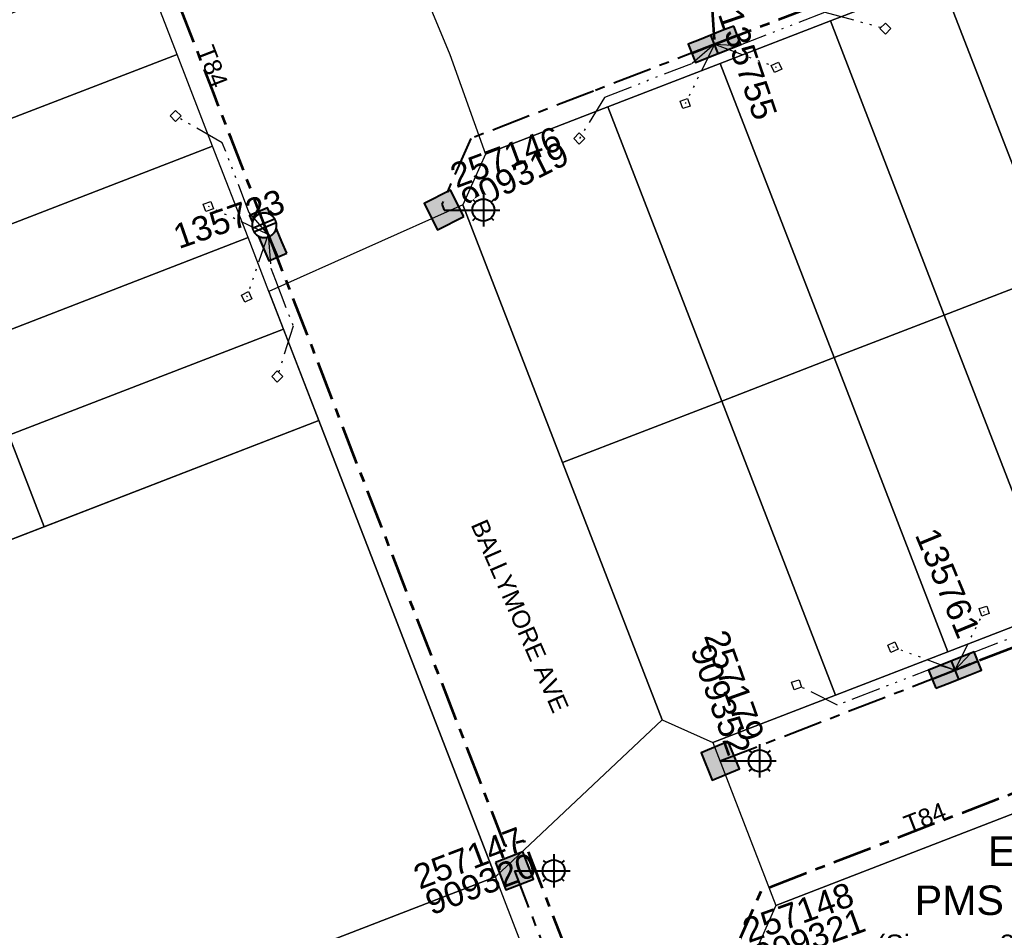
# Model space of a CAD drawing. Header units: metres. Extents: x 0 to 311505, y 0 to 6270811.
# Drawn here: x 310510.9 to 310611.2, y 6270176.5 to 6270269.2 of the extents above; entities that cross this region are included whole.
import ezdxf
from ezdxf import colors
from ezdxf.entities.mleader import LeaderData, LeaderLine
from ezdxf.enums import TextEntityAlignment as Align
from ezdxf.math import Vec2, Vec3

# ---------------------------------------------------------------- set-up
doc = ezdxf.new("R2010")
doc.units = ezdxf.units.M
doc.linetypes.add('Cable Exist UG', pattern=[7, 4, -1, 1, -1])
doc.linetypes.add('PHANTOMX2', pattern=[6.6, 3, -0.75, 0.2, -0.75, 0.2, -0.75, 0.2, -0.75])
doc.layers.get('0').update_dxf_attribs({"color": 6})
for name, color, linetype, lineweight in [('_User_HV_Exist', 1, 'Continuous', 35), ('_User_LV_Exist', 5, 'Continuous', 35), ('Cadastre Land Parcels_SP_EXT', 118, 'Continuous', 15), ('Cadastre Roads_SP_EXT', 218, 'Continuous', 15), ('Mains_LV_EXT', 163, 'Continuous', 25), ('Mains_LV_SL_EXT', 135, 'Continuous', 25), ('Services_SP_EXT', 42, 'PHANTOMX2', 20)]:
    doc.layers.add(name, color=color, linetype=linetype, lineweight=lineweight)
for name, color, linetype in [('Equip_LV_EXT', 7, 'Continuous'), ('Equip_SP_SL_EXT', 7, 'Continuous'), ('Notes', 7, 'Continuous'), ('SupportsUG_SP_LV_EXT', 7, 'Continuous'), ('SupportsUG_SP_LV_SL_EXT', 7, 'Continuous')]:
    doc.layers.add(name, color=color, linetype=linetype)
doc.styles.add('COLUMN_LABEL', font='arial.ttf', dxfattribs={"height": 2})
doc.styles.add('iecARIAL', font='arial.ttf', dxfattribs={"height": 2})
doc.styles.add('POLE_LABEL', font='arial.ttf', dxfattribs={"height": 2})
doc.styles.add('SL_LABEL', font='arial.ttf', dxfattribs={"height": 2})
doc.styles.get("Standard").update_dxf_attribs({"font": 'arial.ttf'})

# ---------------------------------------------------------------- blocks, each defined once
blk = doc.blocks.new('COLUMN_EXT')
blk.add_hatch(color=256).paths.add_polyline_path([(1.5, -1.5), (1.5, 1.5), (-1.5, 1.5), (-1.5, -1.5)])
blk.add_lwpolyline([(1.5, 1.5), (-1.5, 1.5), (-1.5, -1.5), (1.5, -1.5)], close=True)
at = {"flags": 9}
for tag, p in [('NOTES', (-1.81, 2)), ('STREETNAME', (-1.81, 1.6)), ('LOCATION', (-1.81, 1.4)), ('SUBURB', (-1.81, 1.8)), ('LEGEND', (-1.81, 1.2)), ('USAGE', (-1.81, 1)), ('COLUMN_TYPE', (-1.81, 0.4)), ('OWNED_BY', (-1.81, 0.6)), ('STATE', (-1.81, 0.8))]:
    blk.add_attdef(tag, text='', height=0.2, rotation=180, dxfattribs=at).set_placement(p, align=Align.MIDDLE_LEFT)
at = {"flags": 1}
blk.add_attdef('Z', (-1.81, 2.35), '', height=0.2, rotation=180, dxfattribs=at)
at = {"flags": 9}
for tag, style, p in [('STRUCTURE_PLANT_NUMBER', 'POLE_LABEL', (-1.81, -0.03)), ('STREET_CODE', 'COLUMN_LABEL', (-1.81, 0.2))]:
    blk.add_attdef(tag, text='', height=0.2, rotation=180, dxfattribs=dict(at, style=style)).set_placement(p, align=Align.MIDDLE_LEFT)
at = {"style": 'COLUMN_LABEL', "width": 0.9, "flags": 8}
blk.add_attdef('ASSET_NUM', text='', height=2, rotation=270, dxfattribs=at).set_placement((2, -4), align=Align.MIDDLE_LEFT)
blk = doc.blocks.new('PILLAR_EXT')
blk.add_hatch(color=256).paths.add_polyline_path([(-2.5, 1), (-2.5, -1), (2.5, -1), (2.5, 1)])
for p, q in [((-2.5, 0), (2.5, 0)), ((0, 1), (0, -1))]:
    blk.add_line(p, q)
at = {"ltscale": 10}
blk.add_line((2.5, 0), (-2.5, 0), dxfattribs=at)
blk.add_lwpolyline([(-2.5, -1), (-1.25, -1), (1.25, -1), (2.5, -1), (2.5, 1), (-2.5, 1)], close=True)
at = {"width": 0.9, "flags": 8}
blk.add_attdef('ASSET_NUM', text='', height=2, rotation=90, dxfattribs=at).set_placement((-2, 4), align=Align.MIDDLE_LEFT)
for tag, p, flags in [('OWNED_BY', (0, -0.2), 9), ('STATE', (0, -0.4), 9), ('SUPPORT_TYPE', (0, -0.6), 9), ('USAGE', (0, -0.8), 9), ('LEGEND', (0, -1), 9), ('LOCATION', (0, -1.2), 9), ('STREETNAME', (0, -1.8), 9), ('SUBURB', (0, -2), 1), ('NOTES', (0, -1.4), 9), ('PARENT', (0, -1.6), 9)]:
    blk.add_attdef(tag, p, '', height=0.2, dxfattribs=dict(flags=flags))
blk = doc.blocks.new('SL_LANTERN_EXT')
at = {"flags": 9}
for tag, p in [('LRATECODE', (-7.4, 0)), ('LOUTREACHVOCAB', (-7.2, 0)), ('LOUTREACH', (-7, 0)), ('LANTNUMBER', (-6.6, 0)), ('LNEW', (-6.4, 0)), ('LMASTVOCAB', (-6.2, 0)), ('LMAST', (-6, 0)), ('LLAMPVOCAB', (-5.8, 0)), ('LLAMP', (-5.6, 0)), ('LEXIST', (-5.4, 0)), ('LCHARGE3PERCENT', (-5.2, 0)), ('LCHARGE3', (-5, 0)), ('LCHARGE2PERCENT', (-4.8, 0)), ('LCHARGE2', (-4.6, 0)), ('LCHARGE1PERCENT', (-4.4, 0)), ('LCHARGE1', (-4.2, 0)), ('LCATEGORY', (-4, 0)), ('LBRACKETVOCAB', (-3.8, 0)), ('LBRACKET', (-3.6, 0)), ('LKINGHEIGHT', (-3.4, 0)), ('CREPLACE', (-3.2, 0)), ('CREMOVE', (-3, 0)), ('CNUMBER', (-2.8, 0)), ('CNEW', (-2.6, 0)), ('CEXIST', (-2.4, 0)), ('USAGE', (-2.2, 0)), ('STATE', (-2, 0)), ('OWNED_BY', (-1.8, 0)), ('ORIENTATION', (-1.6, 0)), ('OPERATING_VOLTAGE', (-1.4, 0)), ('NO_PHASES', (-1.2, 0)), ('LANTERN_TYPE', (-1, 0)), ('LANTERN_PURPOSE', (-0.8, 0)), ('CONTROL_TYPE', (-0.6, 0)), ('CONSTRUCTED_VOLTAGE', (-0.4, 0))]:
    blk.add_attdef(tag, text='', height=0.001, rotation=270, dxfattribs=at).set_placement(p, align=Align.MIDDLE_LEFT)
at = {"style": 'SL_LABEL', "flags": 9}
blk.add_attdef('STREET_CODE', text='', height=0.001, rotation=270, dxfattribs=at).set_placement((0, 0), align=Align.MIDDLE_LEFT)
at = {"flags": 1}
blk.add_attdef('Z', (0, 0), '', height=0.001, rotation=270, dxfattribs=at)
at = {"width": 0.9}
blk.add_attdef('LNUMBER', text='', height=1, dxfattribs=at).set_placement((7, -1), align=Align.MIDDLE_LEFT)
at = {"flags": 9}
for tag, p in [('LREMOVE', (0, -7.6)), ('LREPLACE', (0, -7.8)), ('LTYPE', (0, -8)), ('LTYPEVOCAB', (0, -8.2)), ('LEGEND', (0, -8.4)), ('SUBURB', (0, -8.6)), ('STREETNAME', (0, -8.8)), ('LOCATION', (0, -9)), ('NOTES', (0, -9.2)), ('MAINTAINED_BY', (0, -9.86))]:
    blk.add_attdef(tag, text='', height=0.001, dxfattribs=at).set_placement(p, align=Align.MIDDLE_LEFT)
blk.add_attdef('OPERATED_BY', (0, -9.61), '', height=0.001, dxfattribs=at)
at = {"transparency": 33554687}
blk.add_wipeout([(5.69, 0), (5.06, -1.06), (4, -1.69), (2.94, -1.06), (2.31, 0), (2.94, 1.06), (4, 1.69), (5.06, 1.06)], dxfattribs=at)
for p, q in [((2.94, 1.06), (3.2, 0.8)), ((4, 1.69), (4, 0)), ((5.06, 1.06), (4.8, 0.8)), ((0, 0), (4, 0)), ((2.94, -1.06), (3.2, -0.8)), ((4, 0), (5.69, 0)), ((4, 0), (4, -1.69)), ((5.06, -1.06), (4.8, -0.8))]:
    blk.add_line(p, q)
blk.add_circle((4, 0), 1.12)
blk = doc.blocks.new('CCP_EXT')
at = {"flags": 9}
for tag, p in [('STATE', (0, -1.8)), ('USAGE', (0, -1.2)), ('LEGEND', (0, -1.4)), ('LIFE_SUPPORT', (0, -1.6)), ('NOTES', (0, -2))]:
    blk.add_attdef(tag, text='', height=0.2, dxfattribs=at).set_placement(p, align=Align.MIDDLE_LEFT)
at = {"transparency": 33554687}
blk.add_wipeout([(0, 0.57), (0.57, 0), (0, -0.57), (-0.57, 0)], dxfattribs=at)
blk.add_lwpolyline([(-0.57, 0), (0, 0.57), (0.57, 0), (0, -0.57), (-0.57, 0)])
at = {"flags": 1}
blk.add_attdef('Z', (0, 0), '', height=0.2, dxfattribs=at)
at = {"flags": 9}
for tag, p in [('CCP_TYPE', (0, 0)), ('CONSTRUCTED_VOLTAGE', (0, -0.2)), ('OPERATING_VOLTAGE', (0, -0.6)), ('ORIENTATION', (0, -0.8)), ('OWNED_BY', (0, -1)), ('NO_PHASES', (0, -0.4))]:
    blk.add_attdef(tag, text='', height=0.2, dxfattribs=at).set_placement(p, align=Align.MIDDLE_LEFT)
blk = doc.blocks.new('LV_UG_LINKS_CLOSED_EXT')
at = {"layer": 'Equip_LV_EXT'}
for tag, flags, p in [('ACTUAL_STATUS', 9, (3, -2)), ('CONSTRUCTED_VOLTAGE', 9, (3, -2.2)), ('OPERATING_VOLTAGE', 9, (3, -2.6)), ('ORIENTATION', 9, (3, -2.8)), ('STATE', 9, (3, -3)), ('NO_PHASES', 9, (3, -2.4)), ('SWITCH_TYPE', 9, (3, -3.2)), ('OWNED_BY', 9, (3, -3.8)), ('OPERATED_BY', 9, (3, -4)), ('USAGE', 9, (3, -3.4)), ('NOTES', 9, (3, -3.6)), ('TYPE', 9, (3, -4.6)), ('Z', 1, (3, -4.8)), ('MAINTAINED_BY', 9, (3, -4.2)), ('NUMBER_OF_PHASES', 9, (3, -4.4))]:
    blk.add_attdef(tag, text='', height=0.2, dxfattribs=dict(at, flags=flags)).set_placement(p, align=Align.MIDDLE_LEFT)
at = {"transparency": 33554687}
blk.add_wipeout([(4, 1.25), (3.97, 1.25), (3.94, 1.25), (3.91, 1.25), (3.88, 1.24), (3.85, 1.24), (3.82, 1.24), (3.79, 1.23), (3.76, 1.23), (3.73, 1.22), (3.7, 1.21), (3.67, 1.2), (3.64, 1.2), (3.61, 1.19), (3.58, 1.18), (3.55, 1.17), (3.52, 1.15), (3.49, 1.14), (3.47, 1.13), (3.44, 1.12), (3.41, 1.1), (3.38, 1.09), (3.36, 1.07), (3.33, 1.06), (3.31, 1.04), (3.28, 1.02), (3.26, 1), (3.23, 0.99), (3.21, 0.97), (3.18, 0.95), (3.16, 0.93), (3.14, 0.91), (3.12, 0.88), (3.09, 0.86), (3.07, 0.84), (3.05, 0.82), (3.03, 0.79), (3.01, 0.77), (3, 0.74), (2.98, 0.72), (2.96, 0.69), (2.94, 0.67), (2.93, 0.64), (2.91, 0.62), (2.9, 0.59), (2.88, 0.56), (2.87, 0.53), (2.86, 0.51), (2.85, 0.48), (2.83, 0.45), (2.82, 0.42), (2.81, 0.39), (2.8, 0.36), (2.8, 0.33), (2.79, 0.3), (2.78, 0.27), (2.77, 0.24), (2.77, 0.21), (2.76, 0.18), (2.76, 0.15), (2.76, 0.12), (2.75, 0.09), (2.75, 0.06), (2.75, 0.03), (2.75, 0), (2.75, -0.03), (2.75, -0.06), (2.75, -0.09), (2.76, -0.12), (2.76, -0.15), (2.76, -0.18), (2.77, -0.21), (2.77, -0.24), (2.78, -0.27), (2.79, -0.3), (2.8, -0.33), (2.8, -0.36), (2.81, -0.39), (2.82, -0.42), (2.83, -0.45), (2.85, -0.48), (2.86, -0.51), (2.87, -0.53), (2.88, -0.56), (2.9, -0.59), (2.91, -0.62), (2.93, -0.64), (2.94, -0.67), (2.96, -0.69), (2.98, -0.72), (3, -0.74), (3.01, -0.77), (3.03, -0.79), (3.05, -0.82), (3.07, -0.84), (3.09, -0.86), (3.12, -0.88), (3.14, -0.91), (3.16, -0.93), (3.18, -0.95), (3.21, -0.97), (3.23, -0.99), (3.26, -1), (3.28, -1.02), (3.31, -1.04), (3.33, -1.06), (3.36, -1.07), (3.38, -1.09), (3.41, -1.1), (3.44, -1.12), (3.47, -1.13), (3.49, -1.14), (3.52, -1.15), (3.55, -1.17), (3.58, -1.18), (3.61, -1.19), (3.64, -1.2), (3.67, -1.2), (3.7, -1.21), (3.73, -1.22), (3.76, -1.23), (3.79, -1.23), (3.82, -1.24), (3.85, -1.24), (3.88, -1.24), (3.91, -1.25), (3.94, -1.25), (3.97, -1.25), (4, -1.25), (4.03, -1.25), (4.06, -1.25), (4.09, -1.25), (4.12, -1.24), (4.15, -1.24), (4.18, -1.24), (4.21, -1.23), (4.24, -1.23), (4.27, -1.22), (4.3, -1.21), (4.33, -1.2), (4.36, -1.2), (4.39, -1.19), (4.42, -1.18), (4.45, -1.17), (4.48, -1.15), (4.51, -1.14), (4.53, -1.13), (4.56, -1.12), (4.59, -1.1), (4.62, -1.09), (4.64, -1.07), (4.67, -1.06), (4.69, -1.04), (4.72, -1.02), (4.74, -1), (4.77, -0.99), (4.79, -0.97), (4.82, -0.95), (4.84, -0.93), (4.86, -0.91), (4.88, -0.88), (4.91, -0.86), (4.93, -0.84), (4.95, -0.82), (4.97, -0.79), (4.99, -0.77), (5, -0.74), (5.02, -0.72), (5.04, -0.69), (5.06, -0.67), (5.07, -0.64), (5.09, -0.62), (5.1, -0.59), (5.12, -0.56), (5.13, -0.53), (5.14, -0.51), (5.15, -0.48), (5.17, -0.45), (5.18, -0.42), (5.19, -0.39), (5.2, -0.36), (5.2, -0.33), (5.21, -0.3), (5.22, -0.27), (5.23, -0.24), (5.23, -0.21), (5.24, -0.18), (5.24, -0.15), (5.24, -0.12), (5.25, -0.09), (5.25, -0.06), (5.25, -0.03), (5.25, 0), (5.25, 0.03), (5.25, 0.06), (5.25, 0.09), (5.24, 0.12), (5.24, 0.15), (5.24, 0.18), (5.23, 0.21), (5.23, 0.24), (5.22, 0.27), (5.21, 0.3), (5.2, 0.33), (5.2, 0.36), (5.19, 0.39), (5.18, 0.42), (5.17, 0.45), (5.15, 0.48), (5.14, 0.51), (5.13, 0.53), (5.12, 0.56), (5.1, 0.59), (5.09, 0.62), (5.07, 0.64), (5.06, 0.67), (5.04, 0.69), (5.02, 0.72), (5, 0.74), (4.99, 0.77), (4.97, 0.79), (4.95, 0.82), (4.93, 0.84), (4.91, 0.86), (4.88, 0.88), (4.86, 0.91), (4.84, 0.93), (4.82, 0.95), (4.79, 0.97), (4.77, 0.99), (4.74, 1), (4.72, 1.02), (4.69, 1.04), (4.67, 1.06), (4.64, 1.07), (4.62, 1.09), (4.59, 1.1), (4.56, 1.12), (4.53, 1.13), (4.51, 1.14), (4.48, 1.15), (4.45, 1.17), (4.42, 1.18), (4.39, 1.19), (4.36, 1.2), (4.33, 1.2), (4.3, 1.21), (4.27, 1.22), (4.24, 1.23), (4.21, 1.23), (4.18, 1.24), (4.15, 1.24), (4.12, 1.24), (4.09, 1.25), (4.06, 1.25), (4.03, 1.25)], dxfattribs=at).dxf.layer = 'Equip_LV_EXT'
at = {"layer": 'Equip_LV_EXT'}
for p, q in [((3.79, 1.23), (3.79, -1.23)), ((4.21, 1.23), (4.21, -1.23))]:
    blk.add_line(p, q, dxfattribs=at)
at = {"layer": 'Equip_LV_EXT', "flags": 128}
blk.add_lwpolyline([(4, 1.25), (3.97, 1.25), (3.94, 1.25), (3.91, 1.25), (3.88, 1.24), (3.85, 1.24), (3.82, 1.24), (3.79, 1.23), (3.76, 1.23), (3.73, 1.22), (3.7, 1.21), (3.67, 1.2), (3.64, 1.2), (3.61, 1.19), (3.58, 1.18), (3.55, 1.17), (3.52, 1.15), (3.49, 1.14), (3.47, 1.13), (3.44, 1.12), (3.41, 1.1), (3.38, 1.09), (3.36, 1.07), (3.33, 1.06), (3.31, 1.04), (3.28, 1.02), (3.26, 1), (3.23, 0.99), (3.21, 0.97), (3.18, 0.95), (3.16, 0.93), (3.14, 0.91), (3.12, 0.88), (3.09, 0.86), (3.07, 0.84), (3.05, 0.82), (3.03, 0.79), (3.01, 0.77), (3, 0.74), (2.98, 0.72), (2.96, 0.69), (2.94, 0.67), (2.93, 0.64), (2.91, 0.62), (2.9, 0.59), (2.88, 0.56), (2.87, 0.53), (2.86, 0.51), (2.85, 0.48), (2.83, 0.45), (2.82, 0.42), (2.81, 0.39), (2.8, 0.36), (2.8, 0.33), (2.79, 0.3), (2.78, 0.27), (2.77, 0.24), (2.77, 0.21), (2.76, 0.18), (2.76, 0.15), (2.76, 0.12), (2.75, 0.09), (2.75, 0.06), (2.75, 0.03), (2.75, 0), (2.75, -0.03), (2.75, -0.06), (2.75, -0.09), (2.76, -0.12), (2.76, -0.15), (2.76, -0.18), (2.77, -0.21), (2.77, -0.24), (2.78, -0.27), (2.79, -0.3), (2.8, -0.33), (2.8, -0.36), (2.81, -0.39), (2.82, -0.42), (2.83, -0.45), (2.85, -0.48), (2.86, -0.51), (2.87, -0.53), (2.88, -0.56), (2.9, -0.59), (2.91, -0.62), (2.93, -0.64), (2.94, -0.67), (2.96, -0.69), (2.98, -0.72), (3, -0.74), (3.01, -0.77), (3.03, -0.79), (3.05, -0.82), (3.07, -0.84), (3.09, -0.86), (3.12, -0.88), (3.14, -0.91), (3.16, -0.93), (3.18, -0.95), (3.21, -0.97), (3.23, -0.99), (3.26, -1), (3.28, -1.02), (3.31, -1.04), (3.33, -1.06), (3.36, -1.07), (3.38, -1.09), (3.41, -1.1), (3.44, -1.12), (3.47, -1.13), (3.49, -1.14), (3.52, -1.15), (3.55, -1.17), (3.58, -1.18), (3.61, -1.19), (3.64, -1.2), (3.67, -1.2), (3.7, -1.21), (3.73, -1.22), (3.76, -1.23), (3.79, -1.23), (3.82, -1.24), (3.85, -1.24), (3.88, -1.24), (3.91, -1.25), (3.94, -1.25), (3.97, -1.25), (4, -1.25), (4.03, -1.25), (4.06, -1.25), (4.09, -1.25), (4.12, -1.24), (4.15, -1.24), (4.18, -1.24), (4.21, -1.23), (4.24, -1.23), (4.27, -1.22), (4.3, -1.21), (4.33, -1.2), (4.36, -1.2), (4.39, -1.19), (4.42, -1.18), (4.45, -1.17), (4.48, -1.15), (4.51, -1.14), (4.53, -1.13), (4.56, -1.12), (4.59, -1.1), (4.62, -1.09), (4.64, -1.07), (4.67, -1.06), (4.69, -1.04), (4.72, -1.02), (4.74, -1), (4.77, -0.99), (4.79, -0.97), (4.82, -0.95), (4.84, -0.93), (4.86, -0.91), (4.88, -0.88), (4.91, -0.86), (4.93, -0.84), (4.95, -0.82), (4.97, -0.79), (4.99, -0.77), (5, -0.74), (5.02, -0.72), (5.04, -0.69), (5.06, -0.67), (5.07, -0.64), (5.09, -0.62), (5.1, -0.59), (5.12, -0.56), (5.13, -0.53), (5.14, -0.51), (5.15, -0.48), (5.17, -0.45), (5.18, -0.42), (5.19, -0.39), (5.2, -0.36), (5.2, -0.33), (5.21, -0.3), (5.22, -0.27), (5.23, -0.24), (5.23, -0.21), (5.24, -0.18), (5.24, -0.15), (5.24, -0.12), (5.25, -0.09), (5.25, -0.06), (5.25, -0.03), (5.25, 0), (5.25, 0.03), (5.25, 0.06), (5.25, 0.09), (5.24, 0.12), (5.24, 0.15), (5.24, 0.18), (5.23, 0.21), (5.23, 0.24), (5.22, 0.27), (5.21, 0.3), (5.2, 0.33), (5.2, 0.36), (5.19, 0.39), (5.18, 0.42), (5.17, 0.45), (5.15, 0.48), (5.14, 0.51), (5.13, 0.53), (5.12, 0.56), (5.1, 0.59), (5.09, 0.62), (5.07, 0.64), (5.06, 0.67), (5.04, 0.69), (5.02, 0.72), (5, 0.74), (4.99, 0.77), (4.97, 0.79), (4.95, 0.82), (4.93, 0.84), (4.91, 0.86), (4.88, 0.88), (4.86, 0.91), (4.84, 0.93), (4.82, 0.95), (4.79, 0.97), (4.77, 0.99), (4.74, 1), (4.72, 1.02), (4.69, 1.04), (4.67, 1.06), (4.64, 1.07), (4.62, 1.09), (4.59, 1.1), (4.56, 1.12), (4.53, 1.13), (4.51, 1.14), (4.48, 1.15), (4.45, 1.17), (4.42, 1.18), (4.39, 1.19), (4.36, 1.2), (4.33, 1.2), (4.3, 1.21), (4.27, 1.22), (4.24, 1.23), (4.21, 1.23), (4.18, 1.24), (4.15, 1.24), (4.12, 1.24), (4.09, 1.25), (4.06, 1.25), (4.03, 1.25)], close=True, dxfattribs=at)

msp = doc.modelspace()

# ---------------------------------------------------------------- linework, layer by layer
at = {"layer": '_User_LV_Exist', "linetype": 'Cable Exist UG', "flags": 128}
msp.add_lwpolyline([(310580.33, 6270285.19), (310581.64, 6270266.74)], dxfattribs=at)
at = {"layer": 'Cadastre Land Parcels_SP_EXT', "linetype": 'Continuous'}
for points in [[(310626.7, 6270247.54), (310615.12, 6270277.5), (310604.67, 6270273.46), (310616.26, 6270243.51), (310626.7, 6270247.54)], [(310526.91, 6270265.72), (310525.22, 6270270.1), (310523.31, 6270275.05), (310495.33, 6270264.26), (310498.93, 6270254.93), (310526.91, 6270265.72)], [(310616.26, 6270243.51), (310604.67, 6270273.46), (310593.46, 6270269.13), (310605.04, 6270239.17), (310616.26, 6270243.51)], [(310605.04, 6270239.17), (310593.46, 6270269.13), (310582.23, 6270264.79), (310593.81, 6270234.83), (310605.04, 6270239.17)], [(310530.52, 6270256.38), (310526.91, 6270265.72), (310498.93, 6270254.93), (310502.56, 6270245.57), (310530.52, 6270256.38)], [(310593.81, 6270234.83), (310582.23, 6270264.79), (310570.79, 6270260.37), (310582.37, 6270230.41), (310593.81, 6270234.83)], [(310582.37, 6270230.41), (310570.79, 6270260.37), (310558.3, 6270255.54), (310556.01, 6270250.38), (310566.16, 6270224.14), (310582.37, 6270230.41)], [(310534.13, 6270247.06), (310530.52, 6270256.38), (310502.56, 6270245.57), (310506.16, 6270236.25), (310534.13, 6270247.06)], [(310537.73, 6270237.74), (310536.25, 6270241.57), (310534.13, 6270247.06), (310506.16, 6270236.25), (310509.76, 6270226.93), (310537.73, 6270237.74)], [(310627.84, 6270213.55), (310616.26, 6270243.51), (310605.04, 6270239.17), (310616.62, 6270209.21), (310627.84, 6270213.55)], [(310616.62, 6270209.21), (310605.04, 6270239.17), (310593.81, 6270234.83), (310605.39, 6270204.87), (310616.62, 6270209.21)], [(310541.34, 6270228.42), (310537.73, 6270237.74), (310509.76, 6270226.93), (310513.37, 6270217.61), (310541.34, 6270228.42)], [(310605.39, 6270204.87), (310593.81, 6270234.83), (310582.37, 6270230.41), (310593.95, 6270200.45), (310605.39, 6270204.87)], [(310593.95, 6270200.45), (310582.37, 6270230.41), (310566.16, 6270224.14), (310576.3, 6270197.92), (310581.48, 6270195.63), (310593.95, 6270200.45)], [(310559.32, 6270181.96), (310541.34, 6270228.42), (310478.36, 6270204.09), (310496.34, 6270157.61), (310559.32, 6270181.96)], [(310618.88, 6270171.11), (310612.18, 6270188.43), (310587.89, 6270179.04), (310585.6, 6270173.87), (310590.86, 6270160.28), (310618.88, 6270171.11)], [(310570.18, 6270153.87), (310559.32, 6270181.96), (310496.34, 6270157.61), (310507.2, 6270129.53), (310570.18, 6270153.87)]]:
    msp.add_lwpolyline(points, close=True, dxfattribs=at)
at = {"layer": 'Cadastre Roads_SP_EXT', "linetype": 'Continuous'}
msp.add_lwpolyline([(310506.38, 6270214.91), (310513.37, 6270217.61), (310513.37, 6270217.61), (310509.76, 6270226.93)], dxfattribs=at)

# ---------------------------------------------------------------- block references
at = {"layer": 'SupportsUG_SP_LV_EXT'}
ref = msp.add_blockref('PILLAR_EXT', (310581.64, 6270266.74), dxfattribs=dict(at, rotation=201.7083708953865))
ref.add_attrib('ASSET_NUM', '135755', dxfattribs={"layer": '0', "height": 2.5, "rotation": 288.8835, "style": 'iecARIAL'}).set_placement((310583.14, 6270270.24), align=Align.MIDDLE_LEFT)
ref = msp.add_blockref('PILLAR_EXT', (310536.18, 6270247.38), dxfattribs=dict(at, rotation=112.9536069523403))
ref.add_attrib('ASSET_NUM', '135723', dxfattribs={"layer": '0', "height": 2.5, "rotation": 19.1784, "style": 'iecARIAL'}).set_placement((310537.68, 6270250.88), align=Align.MIDDLE_RIGHT)
ref = msp.add_blockref('PILLAR_EXT', (310606.12, 6270203), dxfattribs=dict(at, rotation=21.58643118774583))
ref.add_attrib('ASSET_NUM', '135761', dxfattribs={"layer": '0', "height": 2.5, "rotation": 292.4724, "style": 'iecARIAL'}).set_placement((310607.62, 6270206.5), align=Align.MIDDLE_RIGHT)
at = {"layer": 'SupportsUG_SP_LV_SL_EXT'}
ref = msp.add_blockref('COLUMN_EXT', (310554.1, 6270249.86), dxfattribs=dict(at, rotation=296.7615740451844))
ref.add_attrib('ASSET_NUM', '909319', dxfattribs={"layer": '0', "height": 2.5, "rotation": 26.7616, "style": 'COLUMN_LABEL'}).set_placement((310556.1, 6270250.61), align=Align.MIDDLE_LEFT)
ref = msp.add_blockref('COLUMN_EXT', (310582.23, 6270193.76), dxfattribs=dict(at, rotation=22.45234473530884))
ref.add_attrib('ASSET_NUM', '909352', dxfattribs={"layer": '0', "height": 2.5, "rotation": 289.5666, "style": 'COLUMN_LABEL'}).set_placement((310584.23, 6270194.51), align=Align.MIDDLE_RIGHT)
ref = msp.add_blockref('COLUMN_EXT', (310561.26, 6270182.56), dxfattribs=dict(at, rotation=111.1343127130536))
ref.add_attrib('ASSET_NUM', '909320', dxfattribs={"layer": '0', "height": 2.5, "rotation": 20.7896, "style": 'COLUMN_LABEL'}).set_placement((310563.26, 6270183.31), align=Align.MIDDLE_RIGHT)
ref = msp.add_blockref('COLUMN_EXT', (310583.84, 6270172.97), dxfattribs=dict(at, rotation=289.7393421242936))
ref.add_attrib('ASSET_NUM', '909321', dxfattribs={"layer": '0', "height": 2.5, "rotation": 19.7393, "style": 'COLUMN_LABEL'}).set_placement((310585.84, 6270173.72), align=Align.MIDDLE_LEFT)

# ---------------------------------------------------------------- texts
at = {"layer": '_User_HV_Exist', "insert": (310616.82, 6270179.76), "char_height": 3, "attachment_point": 5}
msp.add_mtext('Existing\\PPMS No. 34331\\P{\\H0.66667x;(Siemens 8DJH, Config: RTR)}', dxfattribs=at)
at = {"layer": 'Cadastre Roads_SP_EXT'}
msp.add_text('BALLYMORE AVE', height=1.8, rotation=293.5532, dxfattribs=at).set_placement((310556.78, 6270217.82))
at = {"layer": 'Mains_LV_EXT'}
for rotation, p in [(291.1455, (310528.91, 6270266.19)), (21.1206, (310601.37, 6270186.36))]:
    msp.add_text('T84', height=1.8, rotation=rotation, dxfattribs=at).set_placement(p)

# ---------------------------------------------------------------- next in the draw order: block references
at = {"layer": 'Equip_SP_SL_EXT'}
ref = msp.add_blockref('SL_LANTERN_EXT', (310554.1, 6270249.86), dxfattribs=at)
ref.add_attrib('ASSET_NUM', '257146', dxfattribs={"layer": '0', "height": 2.5, "rotation": 20.3767, "style": 'iecARIAL'}).set_placement((310555.6, 6270251.36), align=Align.BOTTOM_LEFT)
ref = msp.add_blockref('SL_LANTERN_EXT', (310582.23, 6270193.76), dxfattribs=at)
ref.add_attrib('ASSET_NUM', '257179', dxfattribs={"layer": '0', "height": 2.5, "rotation": 289.5666, "style": 'iecARIAL'}).set_placement((310583.73, 6270195.26), align=Align.BOTTOM_RIGHT)
ref = msp.add_blockref('SL_LANTERN_EXT', (310561.26, 6270182.56), dxfattribs=at)
ref.add_attrib('ASSET_NUM', '257147', dxfattribs={"layer": '0', "height": 2.5, "rotation": 20.7896, "style": 'iecARIAL'}).set_placement((310562.76, 6270184.06), align=Align.BOTTOM_RIGHT)
ref = msp.add_blockref('SL_LANTERN_EXT', (310583.84, 6270172.97), dxfattribs=at)
ref.add_attrib('ASSET_NUM', '257148', dxfattribs={"layer": '0', "height": 2.5, "rotation": 19.7393, "style": 'iecARIAL'}).set_placement((310585.34, 6270174.47), align=Align.BOTTOM_LEFT)
at = {"layer": 'Services_SP_EXT'}
for p in [(310599.04, 6270268.34), (310526.76, 6270259.44), (310567.87, 6270257.15), (310537.11, 6270232.9)]:
    msp.add_blockref('CCP_EXT', p, dxfattribs=at)
for p, rotation in [((310587.95, 6270264.4), 159.7083706591983), ((310578.65, 6270260.7), 63.70837072594385), ((310530.09, 6270250.23), 334.9536068462214), ((310533.99, 6270241.02), 70.95360701862192), ((310609.11, 6270209.02), 243.5864312853601), ((310599.81, 6270205.34), 339.5864312539642), ((310590, 6270201.51), 333.5634975457191)]:
    msp.add_blockref('CCP_EXT', p, dxfattribs=dict(at, rotation=rotation))

# ---------------------------------------------------------------- next in the draw order: linework, layer by layer
at = {"layer": '_User_LV_Exist', "linetype": 'Cable Exist UG', "flags": 128}
msp.add_lwpolyline([(310581.64, 6270266.74), (310599.31, 6270273.56), (310599.31, 6270273.56), (310603.96, 6270275.36), (310612.73, 6270278.75), (310611.95, 6270280.59), (310611.95, 6270280.59), (310613.69, 6270281.26), (310625.21, 6270285.71), (310627.08, 6270284.29)], dxfattribs=at)
at = {"layer": '_User_LV_Exist', "color": 2, "linetype": 'Cable Exist UG', "flags": 128}
for points in [[(310651.5, 6270220.61), (310606.12, 6270203)], [(310594.19, 6270146.57), (310593.77, 6270147.3), (310593.77, 6270147.3), (310589.05, 6270159.5), (310584.5, 6270171.25), (310582.65, 6270170.51), (310582.65, 6270170.51), (310581.31, 6270173.95), (310584.05, 6270175.2), (310584.05, 6270175.2), (310586.44, 6270180.59), (310611.49, 6270190.27), (310622.83, 6270194.65), (310634.2, 6270199.04)]]:
    msp.add_lwpolyline(points, dxfattribs=at)
at = {"layer": 'Cadastre Roads_SP_EXT', "linetype": 'Continuous'}
for points in [[(310570.79, 6270260.37), (310582.23, 6270264.79), (310593.46, 6270269.13), (310604.67, 6270273.46), (310615.12, 6270277.5), (310611.7, 6270287.76), (310608.29, 6270297.99), (310594.76, 6270292.76), (310579.85, 6270287), (310564.35, 6270281.02), (310550.53, 6270275.68), (310554.69, 6270265.72), (310558.3, 6270255.54), (310570.79, 6270260.37)], [(310576.3, 6270197.92), (310566.16, 6270224.14), (310556.01, 6270250.38), (310536.25, 6270241.57), (310541.34, 6270228.42), (310559.32, 6270181.96), (310576.3, 6270197.92)]]:
    msp.add_lwpolyline(points, close=True, dxfattribs=at)
msp.add_lwpolyline([(310616.62, 6270209.21), (310605.39, 6270204.87), (310593.95, 6270200.45), (310581.48, 6270195.63), (310587.89, 6270179.04), (310612.18, 6270188.43)], dxfattribs=at)
at = {"layer": 'Mains_LV_SL_EXT', "color": 4, "linetype": 'Cable Exist UG'}
for points in [[(310581.64, 6270266.74), (310569.31, 6270261.97), (310569.31, 6270261.97), (310556.82, 6270257.15), (310553.87, 6270250.46), (310554.1, 6270249.86)], [(310582.23, 6270193.76), (310606.12, 6270203)], [(310561.26, 6270182.56), (310572.44, 6270153.65), (310572.44, 6270153.65), (310574.09, 6270149.37), (310576.08, 6270144.24), (310576.47, 6270143.22), (310576.73, 6270142.78), (310576.73, 6270142.78), (310579.24, 6270141.61), (310579.24, 6270141.61), (310579.93, 6270139.83), (310581.21, 6270136.51), (310579.9, 6270134.35)]]:
    msp.add_lwpolyline(points, dxfattribs=at)
at = {"layer": 'Services_SP_EXT'}
for points in [[(310581.64, 6270266.74), (310584.1, 6270266.62), (310584.1, 6270266.62), (310592.89, 6270270.01), (310599.04, 6270268.34)], [(310581.64, 6270266.74), (310579.31, 6270264.77), (310579.31, 6270264.77), (310570.44, 6270261.34), (310567.87, 6270257.15)], [(310581.64, 6270266.74), (310578.65, 6270260.7)], [(310581.64, 6270266.74), (310587.95, 6270264.4)], [(310606.12, 6270203), (310607.71, 6270204.69), (310607.71, 6270204.69), (310617.06, 6270208.32), (310618.7, 6270213.53)], [(310606.12, 6270203), (310609.11, 6270209.02)], [(310606.12, 6270203), (310599.81, 6270205.34)], [(310606.12, 6270203), (310604.59, 6270203.48), (310604.59, 6270203.48), (310594.15, 6270199.44), (310590, 6270201.51)]]:
    msp.add_lwpolyline(points, dxfattribs=at)

# ---------------------------------------------------------------- next in the draw order: block references
at = {"layer": 'Equip_LV_EXT', "rotation": 112.9536071604397}
msp.add_blockref('LV_UG_LINKS_CLOSED_EXT', (310537.35, 6270244.62), dxfattribs=at)

# ---------------------------------------------------------------- next in the draw order: linework, layer by layer
at = {"layer": '_User_LV_Exist', "linetype": 'Cable Exist UG', "flags": 128}
for points in [[(310536.18, 6270247.38), (310534.87, 6270250.78), (310534.87, 6270250.78), (310532.44, 6270257.07), (310530.64, 6270261.73), (310525.99, 6270273.74), (310527.83, 6270274.52), (310527.83, 6270274.52), (310527.09, 6270276.44), (310525.29, 6270281.1), (310523.86, 6270284.78), (310521.54, 6270285.24)], [(310536.18, 6270247.38), (310540.72, 6270235.65), (310540.72, 6270235.65), (310543.24, 6270229.11), (310560.28, 6270185.1), (310562.21, 6270185.64), (310562.21, 6270185.64), (310563.1, 6270183.35), (310568.54, 6270169.28), (310573.97, 6270155.22), (310575.96, 6270150.09), (310577.94, 6270144.96), (310580.22, 6270143.97), (310580.22, 6270143.97), (310591.52, 6270147.83), (310592.85, 6270144.46), (310592.85, 6270144.46), (310597.25, 6270132.74), (310602.82, 6270118.36), (310611.02, 6270114.73), (310633.6, 6270123.47), (310631.06, 6270129.81), (310630.94, 6270131.69)]]:
    msp.add_lwpolyline(points, dxfattribs=at)
at = {"layer": 'Services_SP_EXT'}
for points in [[(310536.18, 6270247.38), (310534.23, 6270249.65), (310534.23, 6270249.65), (310531.51, 6270256.71), (310526.76, 6270259.44)], [(310536.18, 6270247.38), (310530.09, 6270250.23)], [(310536.18, 6270247.38), (310533.99, 6270241.02)], [(310536.18, 6270247.38), (310536.44, 6270243.95), (310536.44, 6270243.95), (310536.92, 6270242.72), (310538.72, 6270238.05), (310537.11, 6270232.9)]]:
    msp.add_lwpolyline(points, dxfattribs=at)

# ---------------------------------------------------------------- next in the draw order: leaders
at = {"layer": 'Notes'}
ml = msp.add_multileader_mtext('Standard', dxfattribs=at)
ml.set_content('Constructed under  \\PURS15861', color=256)
ml.set_leader_properties()
ml.build(insert=Vec2(0, 0))
ml.multileader.update_dxf_attribs({"leader_type": 2, "has_text_frame": 1, "text_left_attachment_type": 2, "text_right_attachment_type": 2, "dogleg_length": 0.01})
ctx = ml.context
ctx.base_point, ctx.char_height, ctx.plane_origin, ctx.plane_x_axis, ctx.plane_y_axis = Vec3(310975.19, 6270395.78), 1.8, Vec3(312213.89, 6270750.77), Vec3(0.932874, 0.360203), Vec3(-0.360203, 0.932874)
ctx.left_attachment, ctx.right_attachment, ctx.text_align_type = 2, 2, 1
notes = []
notes.append((ctx, [(0, (0, 0, 0), (0, 0), (1, 0), 1, [])]))
ctx.mtext.insert, ctx.mtext.text_direction, ctx.mtext.rotation, ctx.mtext.width, ctx.mtext.alignment, ctx.mtext.flow_direction = Vec3(310985.78, 6270402.49), Vec3(0.932874, 0.360203), 0.368486, 20.9235, 2, 5
ctx.mtext.has_bg_fill, ctx.mtext.bg_color, ctx.mtext.bg_scale_factor, ctx.mtext.bg_transparency, ctx.mtext.use_window_bg_color = 1, -1073741824, 2, 0, 1
for ctx, leaders in notes:
    for number, flags, end, landing, length, lines in leaders:
        leader = LeaderData()
        leader.index, (leader.has_last_leader_line, leader.has_dogleg_vector, leader.attachment_direction) = number, flags
        leader.last_leader_point, leader.dogleg_vector, leader.dogleg_length = Vec3(end), Vec3(landing), length
        for number, points, colour, breaks in lines:
            line = LeaderLine()
            line.index, line.vertices, line.color, line.breaks = number, Vec3.list(points), colors.encode_raw_color(colour), breaks
            leader.lines.append(line)
        ctx.leaders.append(leader)

# ---------------------------------------------------------------- next in the draw order: leaders
ml = msp.add_multileader_mtext('Standard', dxfattribs=at)
ml.set_content('Constructed under  \\PURS16270', color=256)
ml.set_leader_properties()
ml.build(insert=Vec2(0, 0))
ml.multileader.update_dxf_attribs({"leader_type": 2, "has_text_frame": 1, "text_left_attachment_type": 2, "text_right_attachment_type": 2, "dogleg_length": 0.01})
ctx = ml.context
ctx.base_point, ctx.char_height, ctx.plane_origin, ctx.plane_x_axis, ctx.plane_y_axis = Vec3(310863.5, 6270348.23), 1.8, Vec3(312104.33, 6270705.46), Vec3(0.932874, 0.360203), Vec3(-0.360203, 0.932874)
ctx.left_attachment, ctx.right_attachment, ctx.text_align_type = 2, 2, 1
notes = []
notes.append((ctx, [(0, (0, 0, 0), (0, 0), (1, 0), 1, [])]))
ctx.mtext.insert, ctx.mtext.text_direction, ctx.mtext.rotation, ctx.mtext.width, ctx.mtext.alignment, ctx.mtext.flow_direction = Vec3(310874.09, 6270354.94), Vec3(0.932874, 0.360203), 0.368486, 20.9235, 2, 5
ctx.mtext.has_bg_fill, ctx.mtext.bg_color, ctx.mtext.bg_scale_factor, ctx.mtext.bg_transparency, ctx.mtext.use_window_bg_color = 1, -1073741824, 2, 0, 1
for ctx, leaders in notes:
    for number, flags, end, landing, length, lines in leaders:
        leader = LeaderData()
        leader.index, (leader.has_last_leader_line, leader.has_dogleg_vector, leader.attachment_direction) = number, flags
        leader.last_leader_point, leader.dogleg_vector, leader.dogleg_length = Vec3(end), Vec3(landing), length
        for number, points, colour, breaks in lines:
            line = LeaderLine()
            line.index, line.vertices, line.color, line.breaks = number, Vec3.list(points), colors.encode_raw_color(colour), breaks
            leader.lines.append(line)
        ctx.leaders.append(leader)

# ---------------------------------------------------------------- next in the draw order: leaders
ml = msp.add_multileader_mtext('Standard', dxfattribs=at)
ml.set_content('Constructed under  \\PURS16270', color=256)
ml.set_leader_properties()
ml.build(insert=Vec2(0, 0))
ml.multileader.update_dxf_attribs({"leader_type": 2, "has_text_frame": 1, "text_left_attachment_type": 2, "text_right_attachment_type": 2, "dogleg_length": 0.01})
ctx = ml.context
ctx.base_point, ctx.char_height, ctx.plane_origin, ctx.plane_x_axis, ctx.plane_y_axis = Vec3(310744.63, 6270298.9), 1.8, Vec3(311985.46, 6270656.14), Vec3(0.932874, 0.360203), Vec3(-0.360203, 0.932874)
ctx.left_attachment, ctx.right_attachment, ctx.text_align_type = 2, 2, 1
notes = []
notes.append((ctx, [(0, (0, 0, 0), (0, 0), (1, 0), 1, [])]))
ctx.mtext.insert, ctx.mtext.text_direction, ctx.mtext.rotation, ctx.mtext.width, ctx.mtext.alignment, ctx.mtext.flow_direction = Vec3(310755.22, 6270305.62), Vec3(0.932874, 0.360203), 0.368486, 20.9235, 2, 5
ctx.mtext.has_bg_fill, ctx.mtext.bg_color, ctx.mtext.bg_scale_factor, ctx.mtext.bg_transparency, ctx.mtext.use_window_bg_color = 1, -1073741824, 2, 0, 1
for ctx, leaders in notes:
    for number, flags, end, landing, length, lines in leaders:
        leader = LeaderData()
        leader.index, (leader.has_last_leader_line, leader.has_dogleg_vector, leader.attachment_direction) = number, flags
        leader.last_leader_point, leader.dogleg_vector, leader.dogleg_length = Vec3(end), Vec3(landing), length
        for number, points, colour, breaks in lines:
            line = LeaderLine()
            line.index, line.vertices, line.color, line.breaks = number, Vec3.list(points), colors.encode_raw_color(colour), breaks
            leader.lines.append(line)
        ctx.leaders.append(leader)

# ---------------------------------------------------------------- next in the draw order: leaders
ml = msp.add_multileader_mtext('Standard', dxfattribs=at)
ml.set_content('Future construction under  \\PURS19531', color=256)
ml.set_leader_properties()
ml.build(insert=Vec2(0, 0))
ml.multileader.update_dxf_attribs({"leader_type": 2, "has_text_frame": 1, "text_left_attachment_type": 2, "text_right_attachment_type": 2, "dogleg_length": 0.01})
ctx = ml.context
ctx.base_point, ctx.char_height, ctx.plane_origin, ctx.plane_x_axis, ctx.plane_y_axis = Vec3(310873.11, 6270327.32), 1.8, Vec3(312113.21, 6270685.4), Vec3(0.932874, 0.360203), Vec3(-0.360203, 0.932874)
ctx.left_attachment, ctx.right_attachment, ctx.text_align_type = 2, 2, 1
notes = []
notes.append((ctx, [(0, (0, 0, 0), (0, 0), (1, 0), 1, [])]))
ctx.mtext.insert, ctx.mtext.text_direction, ctx.mtext.rotation, ctx.mtext.width, ctx.mtext.alignment, ctx.mtext.flow_direction = Vec3(310883.18, 6270335.42), Vec3(0.932874, 0.360203), 0.368486, 20.9235, 2, 5
ctx.mtext.has_bg_fill, ctx.mtext.bg_color, ctx.mtext.bg_scale_factor, ctx.mtext.bg_transparency, ctx.mtext.use_window_bg_color = 1, -1073741824, 2, 0, 1
for ctx, leaders in notes:
    for number, flags, end, landing, length, lines in leaders:
        leader = LeaderData()
        leader.index, (leader.has_last_leader_line, leader.has_dogleg_vector, leader.attachment_direction) = number, flags
        leader.last_leader_point, leader.dogleg_vector, leader.dogleg_length = Vec3(end), Vec3(landing), length
        for number, points, colour, breaks in lines:
            line = LeaderLine()
            line.index, line.vertices, line.color, line.breaks = number, Vec3.list(points), colors.encode_raw_color(colour), breaks
            leader.lines.append(line)
        ctx.leaders.append(leader)

doc.saveas('drawing.dxf')
